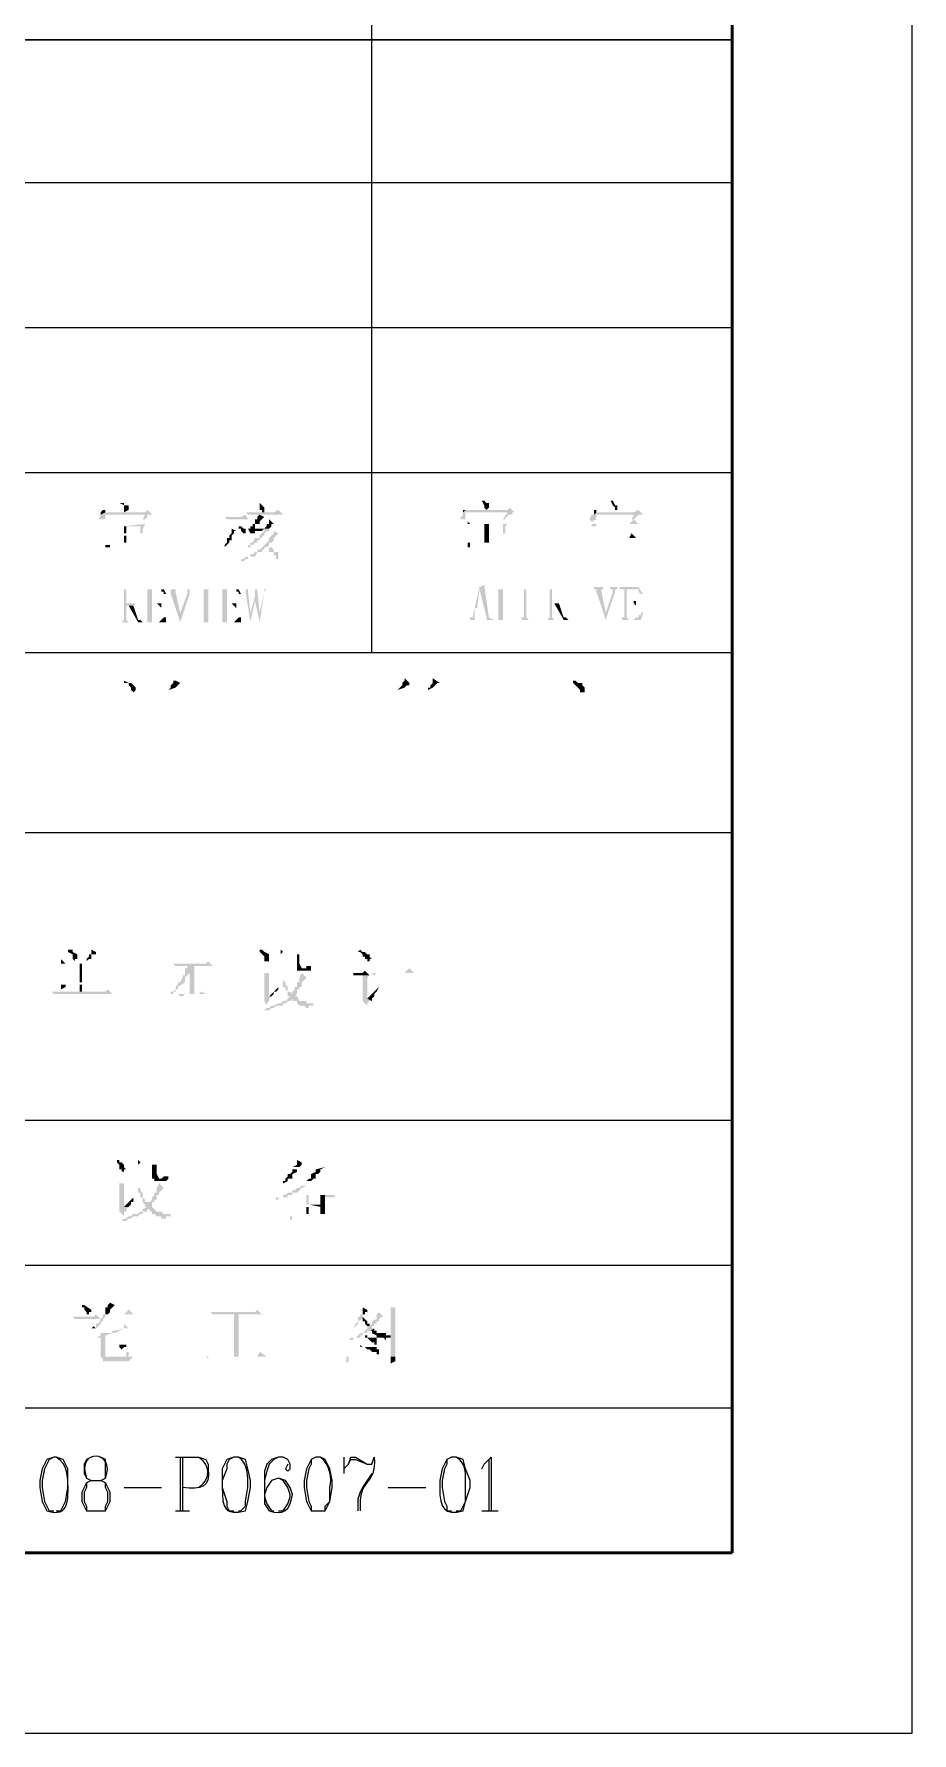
# Model space of a CAD drawing. Header units: millimetres. Extents: x -219 to 948, y -831 to -7.
# Drawn here: x 880 to 947.6, y -830.8 to -700.1 of the extents above; entities that cross this region are included whole.
import ezdxf

# ---------------------------------------------------------------- set-up
doc = ezdxf.new("R2010")
doc.units = ezdxf.units.MM
doc.layers.add('1', color=7, linetype='Continuous')

msp = doc.modelspace()

# ---------------------------------------------------------------- hatches: boundary and pattern name
h = msp.add_hatch(color=0)
h.dxf.hatch_style = 2
h.paths.add_polyline_path([(886.54, -736.17), (886.9, -736.35), (886.9, -736.71), (886.9, -736.89), (887.26, -736.71), (887.26, -736.35), (887.08, -736.35), (886.9, -736.35), (886.9, -736.17), (886.72, -736.17)])
h = msp.add_hatch(color=0)
h.dxf.hatch_style = 2
h.paths.add_polyline_path([(897.34, -736.17), (897.16, -736.17), (897.34, -736.17), (897.34, -736.35), (897.34, -736.71), (897.52, -736.71), (897.52, -736.89), (897.7, -736.89), (897.7, -736.71), (897.7, -736.53)])
h = msp.add_hatch(color=0)
h.dxf.hatch_style = 2
h.paths.add_polyline_path([(914.44, -735.99), (914.62, -736.35), (914.62, -736.53), (914.8, -736.71), (914.98, -736.53), (914.98, -736.35), (914.98, -736.17), (914.8, -736.17), (914.62, -735.99)])
h = msp.add_hatch(color=0)
h.dxf.hatch_style = 2
h.paths.add_polyline_path([(924.34, -735.99), (924.52, -736.35), (924.7, -736.53), (924.7, -736.71), (924.88, -736.71), (924.88, -736.35), (924.7, -736.35), (924.52, -735.99)])
h = msp.add_hatch(color=0)
h.dxf.hatch_style = 2
h.paths.add_polyline_path([(885.1, -737.07), (884.92, -737.43), (885.28, -737.43), (885.46, -737.43), (885.46, -737.07), (888.52, -737.07)])
h = msp.add_hatch(color=0)
h.dxf.hatch_style = 2
h.paths.add_polyline_path([(888.7, -736.71), (888.52, -736.89), (885.46, -736.89), (885.1, -737.07), (888.52, -737.07), (888.34, -737.43), (888.52, -737.43), (888.7, -737.25), (888.7, -737.07), (888.88, -737.07), (889.06, -737.07)])
h = msp.add_hatch(color=0)
h.dxf.hatch_style = 2
h.paths.add_polyline_path([(885.46, -736.71), (885.28, -736.71), (885.1, -736.89), (885.1, -737.07), (885.46, -736.89)])
h = msp.add_hatch(color=0)
h.dxf.hatch_style = 2
h.paths.add_polyline_path([(896.26, -737.07), (895.9, -737.25), (894.64, -737.25), (894.82, -737.43), (895, -737.43), (896.44, -737.43)])
h = msp.add_hatch(color=0)
h.dxf.hatch_style = 2
h.paths.add_polyline_path([(898.78, -736.71), (898.42, -736.89), (896.26, -736.89), (896.44, -737.07), (896.62, -737.07), (899.14, -737.07)])
h = msp.add_hatch(color=0)
h.dxf.hatch_style = 2
h.paths.add_polyline_path([(897.34, -737.07), (897.16, -737.25), (897.16, -737.43), (896.98, -737.43), (896.98, -737.61), (896.98, -737.79), (896.8, -737.79), (896.8, -737.97), (896.62, -737.97), (896.62, -738.15), (896.44, -738.15), (896.62, -738.51), (896.98, -738.51), (896.98, -738.33), (897.52, -738.33), (897.7, -738.15), (898.06, -738.15), (896.8, -738.15), (896.98, -738.15), (896.98, -737.97), (896.98, -737.79), (897.16, -737.79), (897.34, -737.79), (897.34, -737.61), (897.7, -737.25)])
h = msp.add_hatch(color=0)
h.dxf.hatch_style = 2
h.paths.add_polyline_path([(898.06, -737.43), (898.06, -737.61), (898.06, -737.79), (897.88, -737.79), (897.88, -737.97), (897.7, -738.15), (896.8, -738.15), (898.06, -738.15), (898.24, -737.97), (898.24, -737.79), (898.42, -737.79)])
h = msp.add_hatch(color=0)
h.dxf.hatch_style = 2
h.paths.add_polyline_path([(913, -736.89), (913, -737.07), (912.82, -737.25), (912.82, -737.43), (913.18, -737.43), (913.18, -737.25), (913.18, -736.89), (916.42, -736.89)])
h = msp.add_hatch(color=0)
h.dxf.hatch_style = 2
h.paths.add_polyline_path([(916.6, -736.53), (916.42, -736.71), (913.18, -736.71), (913, -736.89), (916.42, -736.89), (916.06, -737.43), (916.24, -737.43), (916.24, -737.25), (916.42, -737.25), (916.42, -737.07), (916.78, -737.07), (916.78, -736.89), (916.96, -736.89)])
h = msp.add_hatch(color=0)
h.dxf.hatch_style = 2
h.paths.add_polyline_path([(913.18, -736.53), (913.18, -736.71), (913, -736.71), (913, -736.89), (913.18, -736.71)])
h = msp.add_hatch(color=0)
h.dxf.hatch_style = 2
h.paths.add_polyline_path([(923.08, -737.07), (922.9, -737.07), (922.72, -737.43), (922.9, -737.61), (923.26, -737.43), (923.26, -737.07), (926.14, -737.07)])
h = msp.add_hatch(color=0)
h.dxf.hatch_style = 2
h.paths.add_polyline_path([(926.14, -737.43), (925.78, -737.79), (922.9, -737.79), (922.9, -737.97), (923.26, -737.97), (923.26, -737.79), (926.5, -737.79)])
h = msp.add_hatch(color=0)
h.dxf.hatch_style = 2
h.paths.add_polyline_path([(926.5, -736.71), (926.14, -736.89), (923.26, -736.89), (923.08, -737.07), (926.14, -737.07), (925.96, -737.43), (926.14, -737.43), (926.5, -737.07), (926.68, -737.07), (926.86, -737.07)])
h = msp.add_hatch(color=0)
h.dxf.hatch_style = 2
h.paths.add_polyline_path([(923.26, -736.71), (923.08, -736.71), (923.08, -737.07), (923.26, -736.89)])
h = msp.add_hatch(color=0)
h.dxf.hatch_style = 2
h.paths.add_polyline_path([(885.46, -737.79), (887.08, -737.79), (885.82, -737.79)])
h = msp.add_hatch(color=0)
h.dxf.hatch_style = 2
h.paths.add_polyline_path([(888.52, -737.79), (886.9, -737.97), (888.16, -737.97), (888.16, -738.51), (885.82, -738.51), (888.34, -738.51), (888.34, -738.15)])
h = msp.add_hatch(color=0)
h.dxf.hatch_style = 2
h.paths.add_polyline_path([(886.9, -737.97), (886.9, -738.51), (887.08, -738.51), (887.08, -737.97), (888.16, -737.97)])
h = msp.add_hatch(color=0)
h.dxf.hatch_style = 2
h.paths.add_polyline_path([(886.9, -738.69), (886.9, -739.23), (887.08, -739.23), (887.08, -738.69), (888.16, -738.69)])
h = msp.add_hatch(color=0)
h.dxf.hatch_style = 2
h.paths.add_polyline_path([(895.18, -738.15), (895.18, -738.33), (895.18, -738.51), (895, -738.69), (895, -738.87), (894.82, -738.87), (894.82, -739.05), (894.82, -739.23), (894.64, -739.41), (894.64, -739.59), (895, -739.23), (895, -739.05), (895.18, -739.05), (895.18, -738.87), (895.18, -738.69), (895.36, -738.51), (895.36, -738.33), (895.54, -738.33)])
h = msp.add_hatch(color=0)
h.dxf.hatch_style = 2
h.paths.add_polyline_path([(895.9, -737.97), (895.72, -737.97), (895.72, -738.15), (895.9, -738.15), (895.9, -738.33), (896.08, -738.51), (896.26, -738.51), (896.26, -738.15), (896.08, -738.15)])
h = msp.add_hatch(color=0)
h.dxf.hatch_style = 2
h.paths.add_polyline_path([(898.06, -738.15), (897.7, -738.15), (897.7, -738.33), (897.34, -738.69), (897.34, -738.87), (897.16, -738.87), (896.98, -738.87), (896.8, -739.23), (896.62, -739.23), (896.62, -739.41), (896.44, -739.41), (896.44, -739.59), (896.26, -739.59), (896.26, -739.77), (896.26, -739.59), (896.44, -739.59), (896.62, -739.59), (896.62, -739.41), (896.8, -739.41), (896.98, -739.23), (897.16, -739.23), (897.16, -739.05), (897.34, -739.05), (897.34, -738.87), (897.52, -738.87), (897.52, -738.69), (897.7, -738.69), (897.7, -738.51), (897.88, -738.33), (898.06, -738.33)])
h = msp.add_hatch(color=0)
h.dxf.hatch_style = 2
h.paths.add_polyline_path([(898.42, -738.33), (898.42, -738.51), (898.24, -738.69), (898.06, -738.87), (898.06, -739.05), (897.52, -739.59), (897.88, -739.59), (898.06, -739.59), (898.06, -739.77), (898.06, -739.95), (898.24, -739.95), (898.42, -739.95), (898.42, -740.13), (898.6, -740.31), (898.6, -740.49), (898.78, -740.49), (898.78, -740.13), (898.78, -739.95), (898.6, -739.95), (898.42, -739.95), (898.42, -739.77), (898.24, -739.59), (898.06, -739.59), (897.88, -739.59), (898.06, -739.41), (898.06, -739.23), (898.24, -739.23), (898.42, -739.05), (898.42, -738.87), (898.6, -738.69), (898.78, -738.51)])
h = msp.add_hatch(color=0)
h.dxf.hatch_style = 2
h.paths.add_polyline_path([(913.36, -737.61), (913.36, -737.79), (914.98, -737.79), (913.54, -737.79)])
h = msp.add_hatch(color=0)
h.dxf.hatch_style = 2
h.paths.add_polyline_path([(916.42, -737.79), (914.62, -737.79), (916.06, -737.79), (916.06, -738.51), (913.54, -738.51), (916.24, -738.51), (916.24, -737.97)])
h = msp.add_hatch(color=0)
h.dxf.hatch_style = 2
h.paths.add_polyline_path([(914.62, -737.79), (914.62, -738.51), (914.98, -738.51), (914.98, -737.79), (916.06, -737.79)])
h = msp.add_hatch(color=0)
h.dxf.hatch_style = 2
h.paths.add_polyline_path([(914.62, -738.51), (914.62, -739.23), (914.98, -739.23), (914.98, -738.51), (916.06, -738.51)])
h = msp.add_hatch(color=0)
h.dxf.hatch_style = 2
h.paths.add_polyline_path([(925.96, -738.51), (925.78, -738.87), (924.88, -738.87), (926.32, -738.87)])
h = msp.add_hatch(color=0)
h.dxf.hatch_style = 2
h.paths.add_polyline_path([(885.46, -739.41), (885.46, -739.59), (885.82, -739.59), (885.82, -739.41), (886.9, -739.41)])
h = msp.add_hatch(color=0)
h.dxf.hatch_style = 2
h.paths.add_polyline_path([(897.52, -739.59), (897.34, -739.77), (897.16, -739.77), (897.16, -739.95), (896.98, -739.95), (896.8, -740.13), (896.62, -740.13), (896.62, -740.31), (896.44, -740.31), (896.26, -740.31), (896.08, -740.49), (895.9, -740.49), (895.9, -740.67), (896.08, -740.67), (896.26, -740.49), (896.44, -740.49), (896.44, -740.31), (896.62, -740.31), (896.98, -740.31), (897.16, -739.95), (897.34, -739.95), (897.52, -739.95), (897.52, -739.77), (897.7, -739.77), (897.7, -739.59), (897.88, -739.59)])
h = msp.add_hatch(color=0)
h.dxf.hatch_style = 2
h.paths.add_polyline_path([(913.36, -739.23), (913.36, -739.59), (913.54, -739.59), (913.54, -739.23), (914.62, -739.23)])
h = msp.add_hatch(color=0)
h.dxf.hatch_style = 2
h.paths.add_polyline_path([(914.26, -742.65), (913.72, -744.99), (913.54, -744.99), (913.54, -745.17), (914.08, -745.17), (913.9, -745.17), (913.9, -744.99), (913.9, -744.81), (913.9, -744.27), (914.62, -744.27), (914.08, -744.27), (914.26, -742.83)])
h = msp.add_hatch(color=0)
h.dxf.hatch_style = 2
h.paths.add_polyline_path([(914.62, -742.47), (914.26, -742.65), (914.26, -742.83), (914.62, -744.27), (914.08, -744.27), (914.62, -744.27), (914.8, -744.99), (914.8, -745.17), (914.62, -745.17), (915.34, -745.17), (914.98, -744.99)])
h = msp.add_hatch(color=0)
h.dxf.hatch_style = 2
h.paths.add_polyline_path([(923.8, -742.65), (923.08, -742.65), (923.08, -742.83), (923.26, -742.83), (923.26, -743.01), (923.98, -745.17), (923.98, -744.63), (923.62, -742.83), (923.8, -742.83)])
h = msp.add_hatch(color=0)
h.dxf.hatch_style = 2
h.paths.add_polyline_path([(924.88, -742.65), (924.34, -742.65), (924.34, -742.83), (924.52, -742.83), (924.52, -743.01), (923.98, -744.63), (923.98, -745.17), (924.7, -743.01), (924.7, -742.83), (924.88, -742.83)])
h = msp.add_hatch(color=0)
h.dxf.hatch_style = 2
h.paths.add_polyline_path([(926.5, -742.65), (925.06, -742.65), (925.06, -742.83), (926.32, -742.83), (926.5, -742.83), (926.5, -743.01), (926.68, -743.19), (926.86, -743.19)])
h = msp.add_hatch(color=0)
h.dxf.hatch_style = 2
h.paths.add_polyline_path([(886.72, -742.83), (886.9, -742.83), (886.9, -745.17), (886.72, -745.35), (886.54, -745.35), (887.26, -745.35), (887.08, -745.17), (887.08, -744.09), (887.62, -744.09), (887.8, -743.91), (887.08, -743.91), (887.08, -742.83), (887.26, -742.83)])
h = msp.add_hatch(color=0)
h.dxf.hatch_style = 2
h.paths.add_polyline_path([(889.96, -742.83), (888.52, -742.83), (889.78, -742.83), (889.78, -743.01), (889.96, -743.01), (889.96, -743.19), (890.14, -743.19), (890.14, -743.37), (890.14, -743.19)])
h = msp.add_hatch(color=0)
h.dxf.hatch_style = 2
h.paths.add_polyline_path([(888.7, -742.83), (888.7, -745.17), (888.7, -745.35), (889.06, -745.35), (889.06, -745.17), (889.06, -743.91), (889.42, -743.91), (889.06, -743.91), (889.06, -742.83), (889.42, -742.83)])
h = msp.add_hatch(color=0)
h.dxf.hatch_style = 2
h.paths.add_polyline_path([(889.78, -743.55), (889.78, -743.91), (889.6, -743.91), (889.42, -743.91), (889.06, -743.91), (889.42, -743.91), (889.78, -744.27), (889.78, -744.45)])
h = msp.add_hatch(color=0)
h.dxf.hatch_style = 2
h.paths.add_polyline_path([(891.04, -742.83), (890.32, -742.83), (890.5, -742.83), (890.5, -743.19), (891.22, -745.35), (891.22, -744.63), (890.86, -743.01), (890.86, -742.83)])
h = msp.add_hatch(color=0)
h.dxf.hatch_style = 2
h.paths.add_polyline_path([(892.12, -742.83), (891.58, -742.83), (891.76, -742.83), (891.76, -743.19), (891.22, -744.63), (891.22, -745.35), (891.94, -743.19), (891.94, -743.01), (891.94, -742.83)])
h = msp.add_hatch(color=0)
h.dxf.hatch_style = 2
h.paths.add_polyline_path([(893.74, -742.83), (892.66, -742.83), (893.02, -742.83), (893.02, -745.35), (892.66, -745.35), (893.74, -745.35), (893.38, -745.35), (893.38, -745.17), (893.38, -742.83)])
h = msp.add_hatch(color=0)
h.dxf.hatch_style = 2
h.paths.add_polyline_path([(895.72, -742.83), (894.28, -742.83), (895.54, -742.83), (895.54, -743.01), (895.72, -743.01), (895.72, -743.19), (895.9, -743.19), (895.9, -743.37), (895.9, -743.19)])
h = msp.add_hatch(color=0)
h.dxf.hatch_style = 2
h.paths.add_polyline_path([(894.46, -742.83), (894.46, -745.17), (894.46, -745.35), (894.82, -745.35), (894.82, -745.17), (894.82, -743.91), (895.18, -743.91), (894.82, -743.91), (894.82, -742.83), (895.18, -742.83)])
h = msp.add_hatch(color=0)
h.dxf.hatch_style = 2
h.paths.add_polyline_path([(895.54, -743.55), (895.54, -743.91), (895.36, -743.91), (895.18, -743.91), (894.82, -743.91), (895.18, -743.91), (895.54, -744.27), (895.54, -744.45)])
h = msp.add_hatch(color=0)
h.dxf.hatch_style = 2
h.paths.add_polyline_path([(896.62, -742.83), (896.08, -742.83), (896.26, -742.83), (896.26, -743.01), (896.62, -745.35), (896.62, -744.63), (896.44, -743.01), (896.44, -742.83)])
h = msp.add_hatch(color=0)
h.dxf.hatch_style = 2
h.paths.add_polyline_path([(896.98, -743.37), (896.62, -744.63), (896.62, -745.35), (896.98, -743.73)])
h = msp.add_hatch(color=0)
h.dxf.hatch_style = 2
h.paths.add_polyline_path([(897.34, -742.83), (896.8, -742.83), (896.98, -742.83), (896.98, -743.01), (896.98, -743.37), (896.98, -743.73), (897.34, -745.35), (897.34, -744.63), (897.16, -743.01), (897.16, -742.83)])
h = msp.add_hatch(color=0)
h.dxf.hatch_style = 2
h.paths.add_polyline_path([(898.06, -742.83), (897.52, -742.83), (897.7, -742.83), (897.7, -743.01), (897.34, -744.63), (897.34, -745.35), (897.7, -743.01), (897.88, -742.83)])
h = msp.add_hatch(color=0)
h.dxf.hatch_style = 2
h.paths.add_polyline_path([(915.52, -742.83), (915.7, -742.83), (915.7, -744.99), (915.7, -745.17), (915.52, -745.17), (916.24, -745.17), (916.06, -745.17), (916.06, -744.99), (916.06, -743.91), (916.78, -743.91), (916.06, -743.91), (916.06, -742.83), (916.42, -742.83)])
h = msp.add_hatch(color=0)
h.dxf.hatch_style = 2
h.paths.add_polyline_path([(917.5, -742.83), (917.68, -742.83), (917.68, -744.99), (917.5, -744.99), (917.5, -745.17), (918.22, -745.17), (918.04, -745.17), (917.86, -744.99), (917.86, -743.91), (918.58, -743.91), (917.86, -743.91), (917.86, -742.83), (918.22, -742.83)])
h = msp.add_hatch(color=0)
h.dxf.hatch_style = 2
h.paths.add_polyline_path([(919.48, -742.83), (919.66, -742.83), (919.66, -744.99), (919.48, -745.17), (919.3, -745.17), (920.02, -745.17), (919.84, -744.99), (919.84, -743.91), (920.38, -743.91), (920.56, -743.91), (919.84, -743.91), (919.84, -742.83), (920.02, -742.83)])
h = msp.add_hatch(color=0)
h.dxf.hatch_style = 2
h.paths.add_polyline_path([(920.38, -743.91), (920.02, -743.91), (920.74, -745.17), (921.1, -745.17), (920.92, -744.99), (920.74, -744.99)])
h = msp.add_hatch(color=0)
h.dxf.hatch_style = 2
h.paths.add_polyline_path([(925.24, -742.83), (925.42, -742.83), (925.42, -744.99), (925.24, -744.99), (925.24, -745.17), (925.78, -745.17), (925.6, -744.99), (925.6, -743.91), (925.96, -743.91), (925.6, -743.91), (925.6, -742.83), (926.14, -742.83)])
h = msp.add_hatch(color=0)
h.dxf.hatch_style = 2
h.paths.add_polyline_path([(926.32, -743.37), (926.32, -743.73), (926.14, -743.73), (926.14, -743.91), (925.6, -743.91), (926.14, -743.91), (926.32, -744.09), (926.32, -744.27)])
h = msp.add_hatch(color=0)
h.dxf.hatch_style = 2
h.paths.add_polyline_path([(887.62, -744.09), (887.26, -744.09), (887.98, -745.35), (888.34, -745.35), (888.16, -745.17), (887.98, -745.17)])
h = msp.add_hatch(color=0)
h.dxf.hatch_style = 2
h.paths.add_polyline_path([(890.14, -744.63), (890.14, -744.99), (889.96, -744.99), (889.78, -745.17), (889.6, -745.35), (888.52, -745.35), (890.14, -745.35), (890.14, -744.81)])
h = msp.add_hatch(color=0)
h.dxf.hatch_style = 2
h.paths.add_polyline_path([(895.9, -744.63), (895.9, -744.99), (895.72, -744.99), (895.54, -745.17), (895.36, -745.35), (894.28, -745.35), (895.9, -745.35), (895.9, -744.81)])
h = msp.add_hatch(color=0)
h.dxf.hatch_style = 2
h.paths.add_polyline_path([(926.68, -744.63), (926.68, -744.81), (926.5, -744.81), (926.5, -744.99), (926.32, -744.99), (926.14, -745.17), (925.06, -745.17), (926.68, -745.17), (926.86, -744.63)])
h = msp.add_hatch(color=0)
h.dxf.hatch_style = 2
h.paths.add_polyline_path([(886.9, -749.85), (886.9, -750.03), (887.08, -750.03), (887.26, -750.03), (887.26, -750.21), (887.44, -750.39), (887.44, -750.57), (887.62, -750.75), (887.8, -750.57), (887.8, -750.39), (887.44, -750.03), (887.26, -750.03)])
h = msp.add_hatch(color=0)
h.dxf.hatch_style = 2
h.paths.add_polyline_path([(890.86, -749.85), (890.68, -749.85), (890.68, -750.03), (890.5, -750.21), (890.5, -750.39), (890.32, -750.57), (890.86, -750.39), (891.04, -750.21), (891.22, -750.03)])
h = msp.add_hatch(color=0)
h.dxf.hatch_style = 2
h.paths.add_polyline_path([(908.5, -749.67), (908.5, -749.85), (908.32, -750.03), (908.32, -750.21), (908.14, -750.39), (907.96, -750.57), (908.5, -750.39), (908.68, -750.21), (908.86, -750.21), (908.86, -750.03)])
h = msp.add_hatch(color=0)
h.dxf.hatch_style = 2
h.paths.add_polyline_path([(910.66, -749.67), (910.66, -749.85), (910.66, -750.03), (910.48, -750.21), (910.48, -750.39), (910.3, -750.39), (910.3, -750.57), (910.66, -750.39), (911.02, -750.03), (911.2, -750.03)])
h = msp.add_hatch(color=0)
h.dxf.hatch_style = 2
h.paths.add_polyline_path([(921.46, -749.85), (921.46, -750.03), (921.82, -750.39), (922, -750.57), (922, -750.75), (922.18, -750.75), (922.36, -750.75), (922.36, -750.39), (922.18, -750.21), (922.18, -750.03), (922, -750.03), (921.82, -750.03), (921.64, -749.85)])
h = msp.add_hatch(color=0)
h.dxf.hatch_style = 2
h.paths.add_polyline_path([(899.14, -754.71), (899.86, -754.71)])
h = msp.add_hatch(color=0)
h.dxf.hatch_style = 2
h.paths.add_polyline_path([(882.04, -771.27), (882.04, -771.63), (882.4, -771.63)])
h = msp.add_hatch(color=0)
h.dxf.hatch_style = 2
h.paths.add_polyline_path([(882.58, -770.55), (882.58, -770.73), (882.94, -770.91), (882.94, -771.09), (882.94, -771.27), (883.12, -771.45), (883.12, -771.27), (883.3, -771.27), (883.3, -770.91), (882.94, -770.73), (882.94, -770.55), (882.76, -770.55)])
h = msp.add_hatch(color=0)
h.dxf.hatch_style = 2
h.paths.add_polyline_path([(884.38, -770.55), (884.38, -770.91), (884.2, -770.91), (884.2, -771.09), (884.02, -771.27), (884.02, -771.63), (884.02, -771.45), (884.2, -771.27), (884.38, -771.27), (884.38, -771.09), (884.38, -770.91), (884.56, -770.91), (884.74, -770.91), (884.74, -770.73)])
h = msp.add_hatch(color=0)
h.dxf.hatch_style = 2
h.paths.add_polyline_path([(893.38, -771.45), (893.2, -771.63), (890.68, -771.63), (890.86, -771.81), (893.74, -771.81)])
h = msp.add_hatch(color=0)
h.dxf.hatch_style = 2
h.paths.add_polyline_path([(897.34, -770.55), (897.34, -770.73), (897.52, -770.91), (897.7, -771.09), (897.7, -771.27), (897.7, -771.45), (898.06, -771.45), (898.06, -771.27), (898.06, -771.09), (898.06, -770.91), (897.7, -770.73), (897.52, -770.55)])
h = msp.add_hatch(color=0)
h.dxf.hatch_style = 2
h.paths.add_polyline_path([(898.96, -770.55), (898.96, -770.91), (899.14, -770.73)])
h = msp.add_hatch(color=0)
h.dxf.hatch_style = 2
h.paths.add_polyline_path([(900.58, -770.91), (900.22, -770.91), (900.22, -771.99), (900.22, -772.17), (901.3, -772.17), (901.3, -771.99), (900.58, -771.99), (900.4, -771.63), (900.4, -770.91)])
h = msp.add_hatch(color=0)
h.dxf.hatch_style = 2
h.paths.add_polyline_path([(905.08, -770.55), (904.9, -770.73), (905.08, -770.73), (905.26, -770.91), (905.26, -771.09), (905.44, -771.09), (905.44, -771.27), (905.62, -771.27), (905.62, -771.45), (905.8, -771.45), (905.8, -771.27), (905.98, -771.27), (905.8, -771.09), (905.8, -770.91), (905.62, -770.91), (905.44, -770.73), (905.26, -770.73)])
h = msp.add_hatch(color=0)
h.dxf.hatch_style = 2
h.paths.add_polyline_path([(883.66, -772.35), (883.48, -772.35), (883.48, -773.07), (882.4, -773.07), (883.66, -773.07)])
h = msp.add_hatch(color=0)
h.dxf.hatch_style = 2
h.paths.add_polyline_path([(883.48, -771.63), (883.48, -772.35), (883.66, -772.35), (883.66, -771.63), (884.92, -771.63)])
h = msp.add_hatch(color=0)
h.dxf.hatch_style = 2
h.paths.add_polyline_path([(891.58, -771.99), (891.58, -772.17), (891.58, -772.35), (891.58, -772.53), (891.4, -772.53), (891.4, -772.71), (891.22, -773.07), (891.04, -773.07), (891.04, -773.25), (890.86, -773.43), (890.86, -773.61), (890.68, -773.79), (890.5, -773.79), (890.5, -773.97), (890.5, -774.15), (890.32, -774.15), (890.5, -774.15), (890.5, -773.97), (890.68, -773.97), (890.68, -773.79), (890.86, -773.79), (890.86, -773.61), (891.04, -773.61), (891.04, -773.43), (891.58, -773.07), (891.58, -772.89), (891.58, -772.71), (891.94, -772.35), (891.94, -772.17), (891.94, -771.99)])
h = msp.add_hatch(color=0)
h.dxf.hatch_style = 2
h.paths.add_polyline_path([(891.76, -771.81), (891.76, -771.99), (891.58, -771.99), (891.94, -771.99), (891.94, -773.97), (892.3, -773.97), (892.3, -771.81)])
h = msp.add_hatch(color=0)
h.dxf.hatch_style = 2
h.paths.add_polyline_path([(898.06, -772.35), (897.7, -772.35), (897.7, -774.51), (897.88, -774.87), (897.88, -774.69), (898.06, -774.51), (898.06, -774.33), (898.24, -774.15), (898.06, -774.15)])
h = msp.add_hatch(color=0)
h.dxf.hatch_style = 2
h.paths.add_polyline_path([(900.58, -772.35), (900.4, -772.71), (898.6, -772.71), (899.14, -772.71), (900.4, -772.71), (900.4, -773.07), (900.22, -773.07), (900.22, -773.25), (900.22, -773.43), (900.04, -773.43), (900.04, -773.61), (899.86, -773.79), (899.86, -773.97), (900.22, -773.97), (900.22, -773.79), (900.22, -773.61), (900.4, -773.61), (900.4, -773.43), (900.58, -773.43), (900.58, -773.25), (900.58, -773.07), (900.76, -772.89), (900.94, -772.71)])
h = msp.add_hatch(color=0)
h.dxf.hatch_style = 2
h.paths.add_polyline_path([(898.6, -772.71), (898.78, -772.71), (899.14, -772.71)])
h = msp.add_hatch(color=0)
h.dxf.hatch_style = 2
h.paths.add_polyline_path([(899.14, -772.71), (899.14, -773.07), (899.14, -773.43), (899.32, -773.43), (899.32, -773.61), (899.5, -773.79), (899.5, -773.97), (899.5, -774.15), (899.68, -774.15), (899.5, -774.33), (899.86, -774.33), (899.86, -774.51), (900.04, -774.51), (900.22, -774.51), (900.22, -774.69), (900.4, -774.87), (900.58, -774.87), (900.76, -774.87), (900.94, -775.05), (901.12, -775.05), (901.12, -774.87), (901.3, -774.87), (901.48, -774.87), (901.48, -774.69), (900.94, -774.69), (900.94, -774.51), (900.58, -774.51), (900.4, -774.51), (900.22, -774.15), (900.04, -774.15), (900.22, -773.97), (899.86, -773.97), (899.68, -773.79), (899.5, -773.79), (899.5, -773.61), (899.5, -773.43), (899.32, -773.25), (899.32, -773.07), (899.14, -772.89), (899.14, -772.71), (900.4, -772.71)])
h = msp.add_hatch(color=0)
h.dxf.hatch_style = 2
h.paths.add_polyline_path([(901.12, -771.81), (900.94, -771.81), (900.94, -771.99), (900.58, -771.99), (901.3, -771.99), (901.3, -771.81)])
h = msp.add_hatch(color=0)
h.dxf.hatch_style = 2
h.paths.add_polyline_path([(905.44, -772.17), (905.26, -772.35), (904.54, -772.35), (904.54, -772.53), (905.8, -772.53)])
h = msp.add_hatch(color=0)
h.dxf.hatch_style = 2
h.paths.add_polyline_path([(905.8, -772.53), (905.26, -772.53), (905.26, -774.51), (905.62, -774.87), (905.62, -774.69), (905.8, -774.51), (905.98, -774.51), (905.62, -774.33), (905.62, -772.71)])
h = msp.add_hatch(color=0)
h.dxf.hatch_style = 2
h.paths.add_polyline_path([(908.86, -771.99), (908.5, -772.35), (905.98, -772.35), (906.16, -772.53), (906.34, -772.35), (909.22, -772.35)])
h = msp.add_hatch(color=0)
h.dxf.hatch_style = 2
h.paths.add_polyline_path([(885.64, -773.61), (885.46, -773.79), (881.32, -773.79), (881.5, -773.97), (886, -773.97)])
h = msp.add_hatch(color=0)
h.dxf.hatch_style = 2
h.paths.add_polyline_path([(882.04, -773.25), (882.04, -773.61), (882.4, -773.43), (882.4, -773.25), (883.48, -773.25)])
h = msp.add_hatch(color=0)
h.dxf.hatch_style = 2
h.paths.add_polyline_path([(883.48, -773.25), (883.48, -773.79), (883.66, -773.79), (883.66, -773.25), (884.92, -773.25)])
h = msp.add_hatch(color=0)
h.dxf.hatch_style = 2
h.paths.add_polyline_path([(892.84, -773.79), (892.66, -773.97), (891.04, -773.97), (891.22, -774.15), (891.4, -774.15), (891.58, -773.97), (893.2, -773.97)])
h = msp.add_hatch(color=0)
h.dxf.hatch_style = 2
h.paths.add_polyline_path([(898.78, -773.43), (898.06, -774.15), (898.24, -774.15), (898.42, -773.97), (898.42, -773.79), (898.6, -773.79), (898.78, -773.61)])
h = msp.add_hatch(color=0)
h.dxf.hatch_style = 2
h.paths.add_polyline_path([(906.52, -773.43), (905.62, -774.33), (905.98, -774.51), (905.98, -774.33), (906.16, -774.15), (906.16, -773.97), (906.34, -773.79), (906.52, -773.43), (906.7, -773.43)])
h = msp.add_hatch(color=0)
h.dxf.hatch_style = 2
h.paths.add_polyline_path([(899.5, -774.33), (899.32, -774.51), (899.14, -774.51), (898.96, -774.69), (898.78, -774.69), (898.42, -774.87), (898.24, -774.87), (898.06, -775.05), (897.88, -775.05), (897.7, -775.23), (898.06, -775.23), (898.24, -775.05), (898.42, -775.05), (898.6, -774.87), (898.96, -774.87), (899.14, -774.87), (899.14, -774.69), (899.32, -774.69), (899.5, -774.51), (899.68, -774.51), (899.86, -774.33)])
h = msp.add_hatch(color=0)
h.dxf.hatch_style = 2
h.paths.add_polyline_path([(886.36, -786.75), (886.36, -786.93), (886.54, -787.11), (886.54, -787.29), (886.54, -787.47), (886.72, -787.47), (886.72, -787.65), (886.9, -787.65), (886.9, -787.47), (887.08, -787.47), (886.9, -787.29), (886.9, -787.11), (886.72, -786.93), (886.54, -786.93), (886.54, -786.75)])
h = msp.add_hatch(color=0)
h.dxf.hatch_style = 2
h.paths.add_polyline_path([(887.98, -786.75), (887.98, -787.11), (888.16, -786.93)])
h = msp.add_hatch(color=0)
h.dxf.hatch_style = 2
h.paths.add_polyline_path([(889.6, -787.11), (889.06, -787.11), (889.06, -788.19), (889.24, -788.19), (889.24, -788.37), (890.14, -788.37), (890.32, -788.19), (889.6, -788.19), (889.42, -787.83), (889.42, -787.11)])
h = msp.add_hatch(color=0)
h.dxf.hatch_style = 2
h.paths.add_polyline_path([(900.22, -786.75), (900.22, -787.11), (899.86, -787.29), (900.4, -787.29), (900.58, -787.11), (900.58, -786.93)])
h = msp.add_hatch(color=0)
h.dxf.hatch_style = 2
h.paths.add_polyline_path([(890.14, -788.01), (889.96, -788.01), (889.78, -788.19), (889.6, -788.19), (890.32, -788.19), (890.32, -788.01)])
h = msp.add_hatch(color=0)
h.dxf.hatch_style = 2
h.paths.add_polyline_path([(899.86, -787.47), (899.86, -787.65), (899.68, -787.83), (899.5, -787.83), (899.5, -788.01), (899.32, -788.19), (899.32, -788.37), (899.14, -788.37), (899.14, -788.55), (899.5, -788.37), (899.5, -788.19), (899.68, -788.19), (899.86, -788.19), (899.86, -788.01), (899.86, -787.83), (900.22, -787.65), (900.22, -787.47)])
h = msp.add_hatch(color=0)
h.dxf.hatch_style = 2
h.paths.add_polyline_path([(902.38, -787.29), (901.66, -787.47), (901.66, -787.65), (901.3, -787.83), (901.3, -788.01), (901.3, -788.19), (901.12, -788.19), (900.94, -788.37), (901.3, -788.37), (901.48, -788.19), (901.66, -788.19), (901.66, -788.01), (901.66, -787.83), (901.84, -787.83), (902.02, -787.65), (902.02, -787.47)])
h = msp.add_hatch(color=0)
h.dxf.hatch_style = 2
h.paths.add_polyline_path([(887.08, -788.55), (886.54, -788.55), (886.54, -790.71), (886.9, -791.07), (886.9, -790.89), (886.9, -790.71), (887.08, -790.71), (887.08, -790.53), (887.26, -790.35), (886.9, -790.35), (886.9, -788.55)])
h = msp.add_hatch(color=0)
h.dxf.hatch_style = 2
h.paths.add_polyline_path([(887.62, -789.63), (886.9, -790.35), (887.26, -790.35), (887.44, -790.17), (887.44, -789.99), (887.62, -789.99), (887.62, -789.81)])
h = msp.add_hatch(color=0)
h.dxf.hatch_style = 2
h.paths.add_polyline_path([(889.6, -788.55), (889.42, -788.91), (887.62, -788.91), (887.98, -788.91), (889.42, -788.91), (889.42, -789.27), (889.24, -789.27), (889.24, -789.45), (889.06, -789.63), (889.06, -789.81), (888.88, -789.99), (888.7, -789.99), (888.7, -790.17), (889.06, -790.17), (889.06, -789.99), (889.24, -789.99), (889.24, -789.81), (889.42, -789.81), (889.42, -789.63), (889.42, -789.45), (889.6, -789.45), (889.6, -789.27), (889.78, -789.09), (889.96, -788.91)])
h = msp.add_hatch(color=0)
h.dxf.hatch_style = 2
h.paths.add_polyline_path([(887.62, -788.91), (887.98, -788.91)])
h = msp.add_hatch(color=0)
h.dxf.hatch_style = 2
h.paths.add_polyline_path([(887.98, -788.91), (887.98, -789.27), (888.16, -789.27), (888.16, -789.63), (888.34, -789.63), (888.34, -789.81), (888.34, -789.99), (888.52, -790.17), (888.52, -790.35), (888.7, -790.35), (888.34, -790.53), (888.88, -790.53), (888.88, -790.71), (889.06, -790.71), (889.06, -790.89), (889.24, -790.89), (889.42, -791.07), (889.6, -791.07), (889.78, -791.07), (889.78, -791.25), (890.14, -791.25), (890.14, -791.07), (890.5, -791.07), (890.5, -790.89), (889.96, -790.89), (889.78, -790.71), (889.6, -790.71), (889.42, -790.71), (889.24, -790.53), (889.06, -790.35), (889.06, -790.17), (888.7, -790.17), (888.7, -789.99), (888.52, -789.99), (888.52, -789.81), (888.34, -789.63), (888.34, -789.45), (888.34, -789.27), (888.16, -789.09), (888.16, -788.91), (889.42, -788.91)])
h = msp.add_hatch(color=0)
h.dxf.hatch_style = 2
h.paths.add_polyline_path([(900.58, -788.73), (900.4, -788.91), (900.22, -788.91), (900.04, -789.09), (899.86, -789.09), (899.86, -789.27), (899.68, -789.27), (899.5, -789.27), (899.32, -789.45), (899.14, -789.45), (899.14, -789.63), (898.96, -789.63), (898.78, -789.63), (898.6, -789.63), (898.6, -789.81), (898.78, -789.81), (898.78, -789.63), (899.14, -789.63), (899.5, -789.63), (899.5, -789.45), (903.1, -789.45), (899.86, -789.45), (899.86, -789.27), (900.04, -789.27), (900.22, -789.27), (900.58, -788.91), (900.94, -788.73)])
h = msp.add_hatch(color=0)
h.dxf.hatch_style = 2
h.paths.add_polyline_path([(903.1, -789.45), (899.68, -789.45), (902.38, -789.45), (902.38, -789.63), (902.74, -789.63), (902.92, -789.63), (903.1, -789.63)])
h = msp.add_hatch(color=0)
h.dxf.hatch_style = 2
h.paths.add_polyline_path([(900.94, -789.45), (900.94, -790.17), (899.86, -790.17), (901.12, -790.17), (901.12, -789.45), (902.02, -789.45)])
h = msp.add_hatch(color=0)
h.dxf.hatch_style = 2
h.paths.add_polyline_path([(902.38, -789.45), (900.94, -789.45), (902.02, -789.45), (902.02, -790.17), (901.12, -790.17), (902.02, -790.35), (902.02, -790.89), (901.12, -790.89), (902.38, -790.89), (902.38, -789.63)])
h = msp.add_hatch(color=0)
h.dxf.hatch_style = 2
h.paths.add_polyline_path([(888.34, -790.53), (888.34, -790.71), (888.16, -790.71), (887.98, -790.89), (887.62, -790.89), (887.44, -791.07), (887.26, -791.07), (887.08, -791.25), (886.9, -791.25), (886.72, -791.43), (887.08, -791.43), (887.26, -791.25), (887.44, -791.25), (887.62, -791.07), (887.98, -791.07), (888.16, -790.89), (888.34, -790.89), (888.34, -790.71), (888.52, -790.71), (888.7, -790.71), (888.7, -790.53)])
h = msp.add_hatch(color=0)
h.dxf.hatch_style = 2
h.paths.add_polyline_path([(899.68, -791.07), (899.68, -791.43), (899.86, -791.25), (899.86, -791.07), (902.02, -791.07)])
h = msp.add_hatch(color=0)
h.dxf.hatch_style = 2
h.paths.add_polyline_path([(901.12, -790.35), (900.94, -790.35), (900.94, -790.89), (899.86, -790.89), (901.12, -790.89)])
h = msp.add_hatch(color=0)
h.dxf.hatch_style = 2
h.paths.add_polyline_path([(884.74, -798.63), (884.56, -798.81), (882.94, -798.81), (883.12, -798.99), (885.1, -798.99)])
h = msp.add_hatch(color=0)
h.dxf.hatch_style = 2
h.paths.add_polyline_path([(883.66, -797.73), (883.66, -797.91), (883.66, -798.09), (883.84, -798.09), (883.84, -798.27), (884.02, -798.45), (884.02, -798.63), (884.2, -798.63), (884.2, -798.45), (884.38, -798.45), (884.38, -798.27), (883.84, -797.91), (883.66, -797.91)])
h = msp.add_hatch(color=0)
h.dxf.hatch_style = 2
h.paths.add_polyline_path([(887.26, -798.27), (886.9, -798.63), (885.46, -798.63), (885.28, -798.63), (885.28, -798.81), (885.1, -798.99), (884.92, -799.35), (884.74, -799.35), (884.74, -799.71), (885.1, -799.35), (885.1, -799.17), (885.28, -799.17), (885.28, -798.99), (885.46, -798.81), (885.46, -798.63), (887.62, -798.63)])
h = msp.add_hatch(color=0)
h.dxf.hatch_style = 2
h.paths.add_polyline_path([(885.82, -797.73), (885.64, -797.91), (885.64, -798.09), (885.46, -798.09), (885.46, -798.27), (885.46, -798.45), (885.46, -798.63), (885.64, -798.63), (885.82, -798.45), (885.82, -798.27), (886.18, -797.91)])
h = msp.add_hatch(color=0)
h.dxf.hatch_style = 2
h.paths.add_polyline_path([(897.16, -798.27), (896.98, -798.45), (893.56, -798.45), (893.74, -798.63), (897.52, -798.63)])
h = msp.add_hatch(color=0)
h.dxf.hatch_style = 2
h.paths.add_polyline_path([(895.72, -801.87), (895.72, -798.63), (895.36, -798.63), (895.36, -801.87)])
h = msp.add_hatch(color=0)
h.dxf.hatch_style = 2
h.paths.add_polyline_path([(904, -797.91), (904.18, -797.91)])
h = msp.add_hatch(color=0)
h.dxf.hatch_style = 2
h.paths.add_polyline_path([(907.78, -798.09), (907.42, -798.09), (907.42, -801.87), (904.18, -801.87), (904, -801.87), (904, -802.41), (904.18, -802.23), (904.18, -801.87), (907.78, -801.87), (907.78, -798.27)])
h = msp.add_hatch(color=0)
h.dxf.hatch_style = 2
h.paths.add_polyline_path([(906.52, -798.45), (906.34, -798.63), (905.26, -798.63), (905.08, -798.63), (906.34, -798.63), (906.34, -798.81), (906.34, -798.99), (905.98, -799.17), (905.98, -799.35), (905.8, -799.53), (905.62, -799.53), (905.62, -799.71), (905.26, -800.07), (905.08, -800.07), (904.9, -800.25), (904.72, -800.43), (904.54, -800.43), (904.36, -800.43), (904.18, -800.61), (904.54, -800.61), (904.54, -800.43), (904.72, -800.43), (904.9, -800.43), (905.08, -800.43), (905.08, -800.25), (905.26, -800.25), (905.26, -800.07), (905.44, -800.07), (905.62, -800.07), (905.62, -799.89), (905.8, -799.89), (906.16, -799.71), (905.98, -799.71), (905.98, -799.53), (906.16, -799.53), (906.16, -799.35), (906.34, -799.35), (906.34, -799.17), (906.52, -799.17), (906.52, -798.99), (906.7, -798.81), (906.88, -798.81)])
h = msp.add_hatch(color=0)
h.dxf.hatch_style = 2
h.paths.add_polyline_path([(905.08, -798.63), (905.08, -798.81), (904.9, -798.81), (904.9, -798.99), (904.9, -799.17), (904.72, -799.35), (904.54, -799.71), (904.9, -799.35), (904.9, -799.17), (905.26, -798.99), (905.26, -798.81), (905.26, -798.63), (906.34, -798.63)])
h = msp.add_hatch(color=0)
h.dxf.hatch_style = 2
h.paths.add_polyline_path([(905.26, -798.09), (905.26, -798.27), (905.26, -798.63), (905.08, -798.63), (905.26, -798.63), (905.44, -798.63), (905.44, -798.45), (905.62, -798.45), (905.62, -798.27)])
h = msp.add_hatch(color=0)
h.dxf.hatch_style = 2
h.paths.add_polyline_path([(905.26, -798.81), (905.26, -798.99), (905.26, -799.17), (905.44, -799.17), (905.44, -799.35), (905.62, -799.53), (905.8, -799.53), (905.8, -799.35), (905.62, -799.35), (905.62, -799.17), (905.44, -798.99)])
h = msp.add_hatch(color=0)
h.dxf.hatch_style = 2
h.paths.add_polyline_path([(884.56, -799.53), (884.38, -799.71), (883.84, -799.71), (884.74, -799.71)])
h = msp.add_hatch(color=0)
h.dxf.hatch_style = 2
h.paths.add_polyline_path([(886.9, -799.35), (886.9, -799.71), (886.18, -799.89), (886, -799.89), (886, -800.07), (885.46, -800.07), (885.1, -800.07), (885.1, -800.25), (884.74, -800.43), (884.92, -800.43), (885.1, -800.43), (885.46, -800.25), (886, -800.07), (886.18, -800.07), (886.9, -799.71), (887.26, -799.71)])
h = msp.add_hatch(color=0)
h.dxf.hatch_style = 2
h.paths.add_polyline_path([(885.46, -800.25), (885.1, -800.43), (885.1, -801.87), (885.28, -802.05), (885.28, -802.23), (887.26, -802.23), (887.44, -802.05), (885.82, -801.87), (885.46, -801.87), (885.46, -801.69)])
h = msp.add_hatch(color=0)
h.dxf.hatch_style = 2
h.paths.add_polyline_path([(905.44, -800.25), (905.44, -800.43), (905.62, -800.43), (905.8, -800.61), (905.98, -800.79), (906.16, -800.79), (906.16, -800.97), (906.34, -800.97), (906.34, -800.43), (905.98, -800.43), (905.62, -800.43), (905.62, -800.25)])
h = msp.add_hatch(color=0)
h.dxf.hatch_style = 2
h.paths.add_polyline_path([(906.16, -799.71), (905.8, -799.89), (905.98, -799.89), (905.98, -800.07), (906.34, -800.25), (906.34, -800.43), (906.7, -800.43), (906.88, -800.43), (907.06, -800.61), (907.06, -800.43), (907.42, -800.43), (907.42, -800.25), (907.06, -800.25), (907.06, -800.07), (906.7, -800.07), (906.52, -800.07), (906.34, -800.07), (906.34, -799.89), (906.16, -799.89)])
h = msp.add_hatch(color=0)
h.dxf.hatch_style = 2
h.paths.add_polyline_path([(887.26, -801.15), (887.26, -801.51), (887.08, -801.51), (887.08, -801.87), (886.9, -801.87), (885.82, -801.87), (887.44, -802.05), (887.62, -801.87), (887.44, -801.87), (887.26, -801.87)])
h = msp.add_hatch(color=0)
h.dxf.hatch_style = 2
h.paths.add_polyline_path([(886.36, -800.97), (886.54, -800.97), (886.54, -801.15), (886.72, -801.33), (886.9, -801.15), (887.08, -801.15), (887.08, -800.97)])
h = msp.add_hatch(color=0)
h.dxf.hatch_style = 2
h.paths.add_polyline_path([(897.34, -801.51), (897.16, -801.87), (893.2, -801.87), (893.38, -802.05), (893.38, -801.87), (897.88, -801.87)])
h = msp.add_hatch(color=0)
h.dxf.hatch_style = 2
h.paths.add_polyline_path([(905.08, -800.97), (905.08, -801.15), (905.26, -801.15), (905.44, -801.15), (905.62, -801.33), (905.8, -801.33), (905.98, -801.51), (906.16, -801.51), (906.34, -801.51), (906.34, -801.69), (906.52, -801.69), (906.52, -801.33), (906.34, -801.33), (906.34, -801.15), (905.98, -801.15), (905.26, -801.15)])
h = msp.add_hatch(color=0)
h.dxf.hatch_style = 2
h.paths.add_polyline_path([(907.78, -801.87), (907.42, -801.87), (907.42, -802.41), (907.78, -802.23), (907.78, -802.05)])

# ---------------------------------------------------------------- linework, layer by layer
at = {"layer": '1', "color": 0, "lineweight": 5}
for points in [[(-218.84, -6.99), (-218.84, -830.85), (947.56, -830.85), (947.56, -6.99), (-218.84, -6.99)], [(905.98, -747.69), (905.98, -700.53)], [(684.04, -711.51), (933.7, -711.51)], [(684.04, -722.67), (933.7, -722.67)], [(684.04, -733.83), (933.7, -733.83)], [(684.04, -783.69), (933.7, -783.69)], [(829.66, -794.85), (933.7, -794.85)], [(684.04, -805.83), (933.7, -805.83)], [(885.1, -811.41), (885.46, -811.23), (885.46, -810.87), (885.46, -810.15), (885.46, -809.79), (885.1, -809.61)], [(891.22, -809.61), (891.22, -813.75)], [(891.4, -809.61), (891.4, -813.75)], [(898.78, -809.61), (898.42, -809.79), (898.06, -810.15), (897.88, -810.69), (897.7, -811.41), (897.7, -812.67), (897.88, -813.21), (898.24, -813.75), (898.42, -813.75)], [(901.66, -809.61), (901.3, -809.79), (900.94, -810.51), (900.76, -811.41), (900.76, -811.95), (900.94, -813.03), (901.3, -813.75), (901.66, -813.75), (902.02, -813.75), (902.38, -813.75), (902.74, -813.03), (902.92, -811.95), (902.92, -811.41), (902.74, -810.51), (902.38, -809.79), (902.02, -809.61), (901.66, -809.61), (901.3, -809.79), (901.3, -810.15), (901.12, -810.51), (900.94, -811.41), (900.94, -811.95), (901.12, -813.03), (901.3, -813.39), (901.3, -813.75), (901.66, -813.75)], [(903.82, -809.61), (903.82, -810.87)], [(903.82, -810.51), (904.18, -810.15), (904.36, -809.61), (904.72, -809.61), (905.62, -810.15), (905.8, -810.15), (905.98, -810.15), (906.16, -809.61)], [(904.18, -810.15), (904.36, -809.79), (904.72, -809.79), (905.62, -810.15)], [(914.44, -810.51), (914.62, -810.15), (915.16, -809.61), (915.16, -813.75)], [(914.98, -809.79), (914.98, -813.75)], [(884.38, -811.41), (884.02, -811.59), (883.84, -811.95), (883.66, -812.31), (883.66, -813.03), (883.84, -813.39), (884.02, -813.75), (884.38, -813.75), (885.1, -813.75), (885.46, -813.75), (885.64, -813.39), (885.82, -813.03), (885.82, -812.31), (885.64, -811.95), (885.46, -811.59), (885.1, -811.41)], [(884.38, -811.41), (884.02, -811.59), (884.02, -811.95), (883.84, -812.31), (883.84, -813.03), (884.02, -813.39), (884.02, -813.75), (884.38, -813.75)], [(885.1, -813.75), (885.46, -813.75), (885.46, -813.39), (885.64, -813.03), (885.64, -812.31), (885.46, -811.95), (885.46, -811.59), (885.1, -811.41)], [(886.9, -811.95), (889.78, -811.95)], [(898.78, -813.75), (899.14, -813.75), (899.5, -813.21), (899.68, -812.67), (899.68, -812.49), (899.5, -811.95), (899.14, -811.41), (898.78, -811.23)], [(905.98, -810.87), (905.26, -811.95), (905.08, -812.31), (904.9, -812.85), (904.9, -813.75)], [(907.24, -811.95), (910.12, -811.95)], [(890.86, -813.75), (891.94, -813.75)], [(914.44, -813.75), (915.7, -813.75)]]:
    msp.add_lwpolyline(points, dxfattribs=at)
at = {"layer": '1', "color": 0, "lineweight": 50}
msp.add_lwpolyline([(-184.1, -20.67), (-184.1, -816.99), (933.7, -816.99), (933.7, -20.67), (-184.1, -20.67)], dxfattribs=at)
at = {"layer": '1', "color": 0, "lineweight": 25}
for points in [[(905.98, -700.53), (905.98, -495.15)], [(684.04, -700.53), (933.7, -700.53)], [(933.7, -700.53), (684.04, -700.53)], [(684.04, -747.69), (933.7, -747.69)], [(684.04, -761.55), (933.7, -761.55)]]:
    msp.add_lwpolyline(points, dxfattribs=at)
at = {"layer": '1', "color": 0, "lineweight": 5}
for points, knots in [([(884.38, -809.61), (884.38, -809.61), (884.02, -809.79), (884.02, -809.79), (884.02, -809.79), (883.84, -810.15), (883.84, -810.15), (883.84, -810.15), (883.84, -810.87), (883.84, -810.87), (883.84, -810.87), (884.02, -811.23), (884.02, -811.23), (884.02, -811.23), (884.38, -811.41), (884.38, -811.41), (884.38, -811.41), (885.1, -811.41), (885.1, -811.41), (885.1, -811.41), (885.46, -811.23), (885.46, -811.23), (886.36, -809.07), (883.12, -808.89), (884.02, -811.23), (884.02, -811.23), (884.38, -811.41), (884.38, -811.41)], [0, 0, 0, 0, 1, 1, 1, 2, 2, 2, 3, 3, 3, 4, 4, 4, 5, 5, 5, 6, 6, 6, 7, 7, 7, 8, 8, 8, 9, 9, 9, 9]), ([(881.5, -809.61), (881.5, -809.61), (880.96, -809.79), (880.96, -809.79), (880.96, -809.79), (880.6, -810.51), (880.6, -810.51), (880.6, -810.51), (880.42, -811.41), (880.42, -811.41), (880.42, -811.41), (880.42, -811.95), (880.42, -811.95), (880.42, -811.95), (880.6, -813.03), (880.6, -813.03), (880.6, -813.03), (880.96, -813.75), (880.96, -813.75), (882.76, -814.29), (882.58, -812.85), (882.58, -811.41), (882.58, -811.41), (882.58, -810.51), (882.58, -810.51), (882.58, -810.51), (882.22, -809.79), (882.22, -809.79), (882.22, -809.79), (881.68, -809.61), (881.68, -809.61), (881.68, -809.61), (881.5, -809.61), (881.5, -809.61), (881.5, -809.61), (881.14, -809.79), (881.14, -809.79), (881.14, -809.79), (880.96, -810.15), (880.96, -810.15), (880.96, -810.15), (880.78, -810.51), (880.78, -810.51), (880.78, -810.51), (880.6, -811.41), (880.6, -811.41), (880.6, -811.41), (880.6, -811.95), (880.6, -811.95), (880.6, -811.95), (880.78, -813.03), (880.78, -813.03), (880.78, -813.03), (880.96, -813.39), (880.96, -813.39), (880.96, -813.39), (881.14, -813.75), (881.14, -813.75), (881.14, -813.75), (881.5, -813.75), (881.5, -813.75)], [0, 0, 0, 0, 1, 1, 1, 2, 2, 2, 3, 3, 3, 4, 4, 4, 5, 5, 5, 6, 6, 6, 7, 7, 7, 8, 8, 8, 9, 9, 9, 10, 10, 10, 11, 11, 11, 12, 12, 12, 13, 13, 13, 14, 14, 14, 15, 15, 15, 16, 16, 16, 17, 17, 17, 18, 18, 18, 19, 19, 19, 20, 20, 20, 20]), ([(881.68, -813.75), (881.68, -813.75), (882.04, -813.75), (882.04, -813.75), (882.04, -813.75), (882.22, -813.39), (882.22, -813.39), (882.22, -813.39), (882.4, -813.03), (882.4, -813.03), (882.4, -813.03), (882.58, -811.95), (882.58, -811.95), (882.58, -811.23), (882.58, -810.15), (881.68, -809.61)], [0, 0, 0, 0, 1, 1, 1, 2, 2, 2, 3, 3, 3, 4, 4, 4, 5, 5, 5, 5]), ([(890.86, -809.61), (890.86, -809.61), (892.66, -809.61), (892.66, -809.61), (892.66, -809.61), (893.2, -809.79), (893.2, -809.79), (893.2, -809.79), (893.38, -810.15), (893.38, -810.15), (893.38, -810.15), (893.38, -810.51), (893.38, -810.51), (893.56, -811.95), (892.84, -812.13), (891.4, -811.95)], [0, 0, 0, 0, 1, 1, 1, 2, 2, 2, 3, 3, 3, 4, 4, 4, 5, 5, 5, 5]), ([(895.36, -809.61), (895.36, -809.61), (894.82, -809.79), (894.82, -809.79), (894.82, -809.79), (894.46, -810.51), (894.46, -810.51), (894.46, -810.51), (894.46, -811.41), (894.46, -811.41), (894.46, -811.41), (894.46, -811.95), (894.46, -811.95), (894.46, -813.57), (894.64, -814.11), (896.26, -813.75), (896.26, -813.75), (896.44, -813.03), (896.44, -813.03), (896.44, -813.03), (896.62, -811.95), (896.62, -811.95), (896.62, -811.95), (896.62, -811.41), (896.62, -811.41), (896.62, -811.41), (896.44, -810.51), (896.44, -810.51), (896.44, -810.51), (896.26, -809.79), (896.26, -809.79), (896.26, -809.79), (895.72, -809.61), (895.72, -809.61), (895.72, -809.61), (895.36, -809.61), (895.36, -809.61), (895.36, -809.61), (895, -809.79), (895, -809.79), (895, -809.79), (894.82, -810.15), (894.82, -810.15), (894.82, -810.15), (894.82, -810.51), (894.82, -810.51), (894.82, -810.51), (894.46, -811.41), (894.46, -811.41), (894.46, -811.41), (894.46, -811.95), (894.46, -811.95), (894.46, -811.95), (894.82, -813.03), (894.82, -813.03), (894.82, -813.03), (894.82, -813.39), (894.82, -813.39), (894.82, -813.39), (895, -813.75), (895, -813.75), (895, -813.75), (895.36, -813.75), (895.36, -813.75)], [0, 0, 0, 0, 1, 1, 1, 2, 2, 2, 3, 3, 3, 4, 4, 4, 5, 5, 5, 6, 6, 6, 7, 7, 7, 8, 8, 8, 9, 9, 9, 10, 10, 10, 11, 11, 11, 12, 12, 12, 13, 13, 13, 14, 14, 14, 15, 15, 15, 16, 16, 16, 17, 17, 17, 18, 18, 18, 19, 19, 19, 20, 20, 20, 21, 21, 21, 21]), ([(895.72, -813.75), (895.72, -813.75), (895.9, -813.75), (895.9, -813.75), (895.9, -813.75), (896.26, -813.39), (896.26, -813.39), (896.26, -813.39), (896.26, -813.03), (896.26, -813.03), (896.26, -813.03), (896.44, -811.95), (896.44, -811.95), (896.44, -811.05), (896.44, -810.15), (895.72, -809.61)], [0, 0, 0, 0, 1, 1, 1, 2, 2, 2, 3, 3, 3, 4, 4, 4, 5, 5, 5, 5]), ([(899.5, -810.15), (899.5, -810.15), (899.32, -810.51), (899.32, -810.51), (899.32, -810.51), (899.5, -810.69), (899.5, -810.69), (899.5, -810.69), (899.68, -810.51), (899.68, -810.51), (899.68, -810.51), (899.68, -810.15), (899.68, -810.15), (899.68, -810.15), (899.5, -809.79), (899.5, -809.79), (899.5, -809.79), (899.14, -809.61), (899.14, -809.61), (899.14, -809.61), (898.78, -809.61), (898.78, -809.61), (898.78, -809.61), (898.24, -809.79), (898.24, -809.79), (898.24, -809.79), (897.88, -810.15), (897.88, -810.15), (897.88, -810.15), (897.7, -810.69), (897.7, -810.69), (897.7, -810.69), (897.7, -811.41), (897.7, -811.41), (897.7, -811.41), (897.7, -812.67), (897.7, -812.67), (897.7, -812.67), (897.7, -813.21), (897.7, -813.21), (897.7, -813.21), (898.06, -813.75), (898.06, -813.75), (899.14, -814.11), (899.68, -813.75), (899.86, -812.49), (899.86, -812.49), (899.68, -811.95), (899.68, -811.95), (899.68, -811.95), (899.32, -811.41), (899.32, -811.41), (899.32, -811.41), (898.78, -811.23), (898.78, -811.23), (898.78, -811.23), (898.78, -811.23), (898.78, -811.23), (898.78, -811.23), (898.24, -811.41), (898.24, -811.41), (898.24, -811.41), (897.88, -811.95), (897.88, -811.95), (897.88, -811.95), (897.7, -812.49), (897.7, -812.49)], [0, 0, 0, 0, 1, 1, 1, 2, 2, 2, 3, 3, 3, 4, 4, 4, 5, 5, 5, 6, 6, 6, 7, 7, 7, 8, 8, 8, 9, 9, 9, 10, 10, 10, 11, 11, 11, 12, 12, 12, 13, 13, 13, 14, 14, 14, 15, 15, 15, 16, 16, 16, 17, 17, 17, 18, 18, 18, 19, 19, 19, 20, 20, 20, 21, 21, 21, 22, 22, 22, 22]), ([(902.02, -813.75), (902.02, -813.75), (902.38, -813.75), (902.38, -813.75), (902.38, -813.75), (902.38, -813.39), (902.38, -813.39), (902.38, -813.39), (902.74, -813.03), (902.74, -813.03), (902.74, -813.03), (902.74, -811.95), (902.74, -811.95), (902.92, -811.23), (902.74, -810.15), (902.02, -809.61)], [0, 0, 0, 0, 1, 1, 1, 2, 2, 2, 3, 3, 3, 4, 4, 4, 5, 5, 5, 5]), ([(912.1, -809.61), (912.1, -809.61), (911.74, -809.79), (911.74, -809.79), (911.74, -809.79), (911.38, -810.51), (911.38, -810.51), (911.38, -810.51), (911.2, -811.41), (911.2, -811.41), (911.2, -811.41), (911.2, -811.95), (911.2, -811.95), (911.2, -813.57), (911.56, -814.11), (913, -813.75), (913, -813.75), (913.18, -813.03), (913.18, -813.03), (913.18, -813.03), (913.54, -811.95), (913.54, -811.95), (913.54, -811.95), (913.54, -811.41), (913.54, -811.41), (913.54, -811.41), (913.18, -810.51), (913.18, -810.51), (913.18, -810.51), (913, -809.79), (913, -809.79), (913, -809.79), (912.46, -809.61), (912.46, -809.61), (912.46, -809.61), (912.1, -809.61), (912.1, -809.61), (912.1, -809.61), (911.74, -809.79), (911.74, -809.79), (911.74, -809.79), (911.74, -810.15), (911.74, -810.15), (911.74, -810.15), (911.56, -810.51), (911.56, -810.51), (911.56, -810.51), (911.38, -811.41), (911.38, -811.41), (911.38, -811.41), (911.38, -811.95), (911.38, -811.95), (911.38, -811.95), (911.56, -813.03), (911.56, -813.03), (911.56, -813.03), (911.74, -813.39), (911.74, -813.39), (911.74, -813.39), (911.74, -813.75), (911.74, -813.75), (911.74, -813.75), (912.1, -813.75), (912.1, -813.75)], [0, 0, 0, 0, 1, 1, 1, 2, 2, 2, 3, 3, 3, 4, 4, 4, 5, 5, 5, 6, 6, 6, 7, 7, 7, 8, 8, 8, 9, 9, 9, 10, 10, 10, 11, 11, 11, 12, 12, 12, 13, 13, 13, 14, 14, 14, 15, 15, 15, 16, 16, 16, 17, 17, 17, 18, 18, 18, 19, 19, 19, 20, 20, 20, 21, 21, 21, 21]), ([(912.46, -813.75), (912.46, -813.75), (912.82, -813.75), (912.82, -813.75), (912.82, -813.75), (913, -813.39), (913, -813.39), (913, -813.39), (913.18, -813.03), (913.18, -813.03), (913.18, -813.03), (913.18, -811.95), (913.18, -811.95), (913.18, -811.05), (913.36, -810.15), (912.46, -809.61)], [0, 0, 0, 0, 1, 1, 1, 2, 2, 2, 3, 3, 3, 4, 4, 4, 5, 5, 5, 5])]:
    msp.add_open_spline(points, degree=3, knots=knots, dxfattribs=at)
for points in [[(892.66, -809.61), (893.56, -810.33), (893.56, -811.23), (892.66, -811.95)], [(906.16, -809.61), (906.34, -811.95), (904.9, -811.05), (905.08, -813.75)]]:
    msp.add_open_spline(points, degree=3, dxfattribs=at)

doc.saveas('drawing.dxf')
